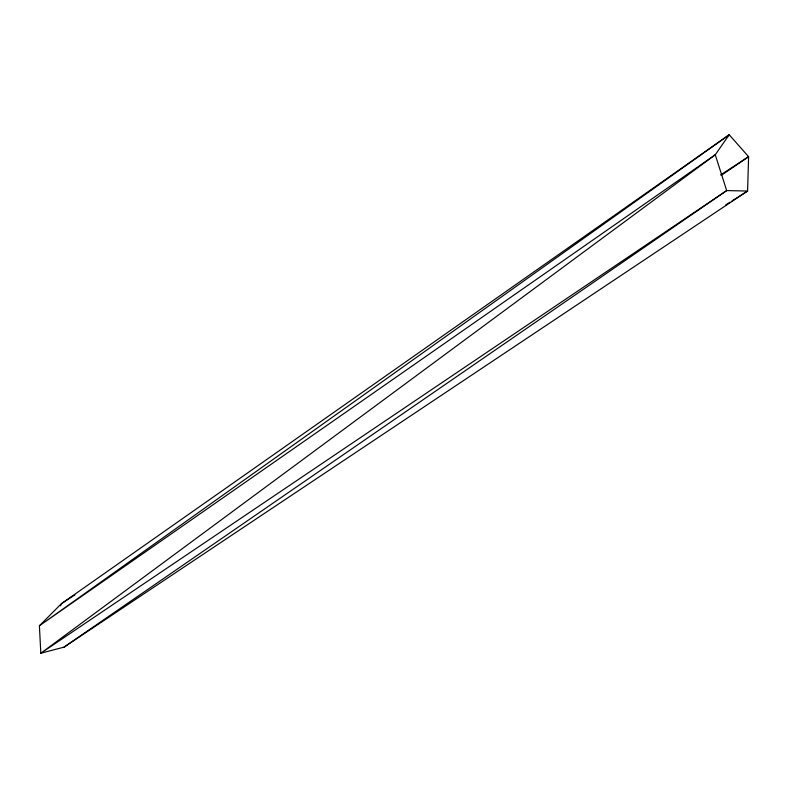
<?xml version="1.0" encoding="UTF-8"?>
<svg xmlns="http://www.w3.org/2000/svg" width="788" height="788" viewBox="0 0 788 788"><rect width="100%" height="100%" fill="white"/><g stroke="black" fill="none" stroke-linecap="round" stroke-linejoin="round"><path stroke-width="1.18" d="M60.489 605.824L61.454 603.638L729.205 134.758L748.6 156.694L747.585 191.041L64.035 647.125L40.818 653.242L39.4 625.79L61.454 603.638L74.87 594.91M64.035 647.125L726.684 190.578L747.585 191.041L732.003 200.93M721.178 175.448L748.6 156.694L720.744 174.808M725.768 204.88L729.924 202.24M729.205 134.758L715.258 154.763L40.818 653.242L726.684 190.578L715.258 154.763L39.4 625.79L729.205 134.758"/></g></svg>
